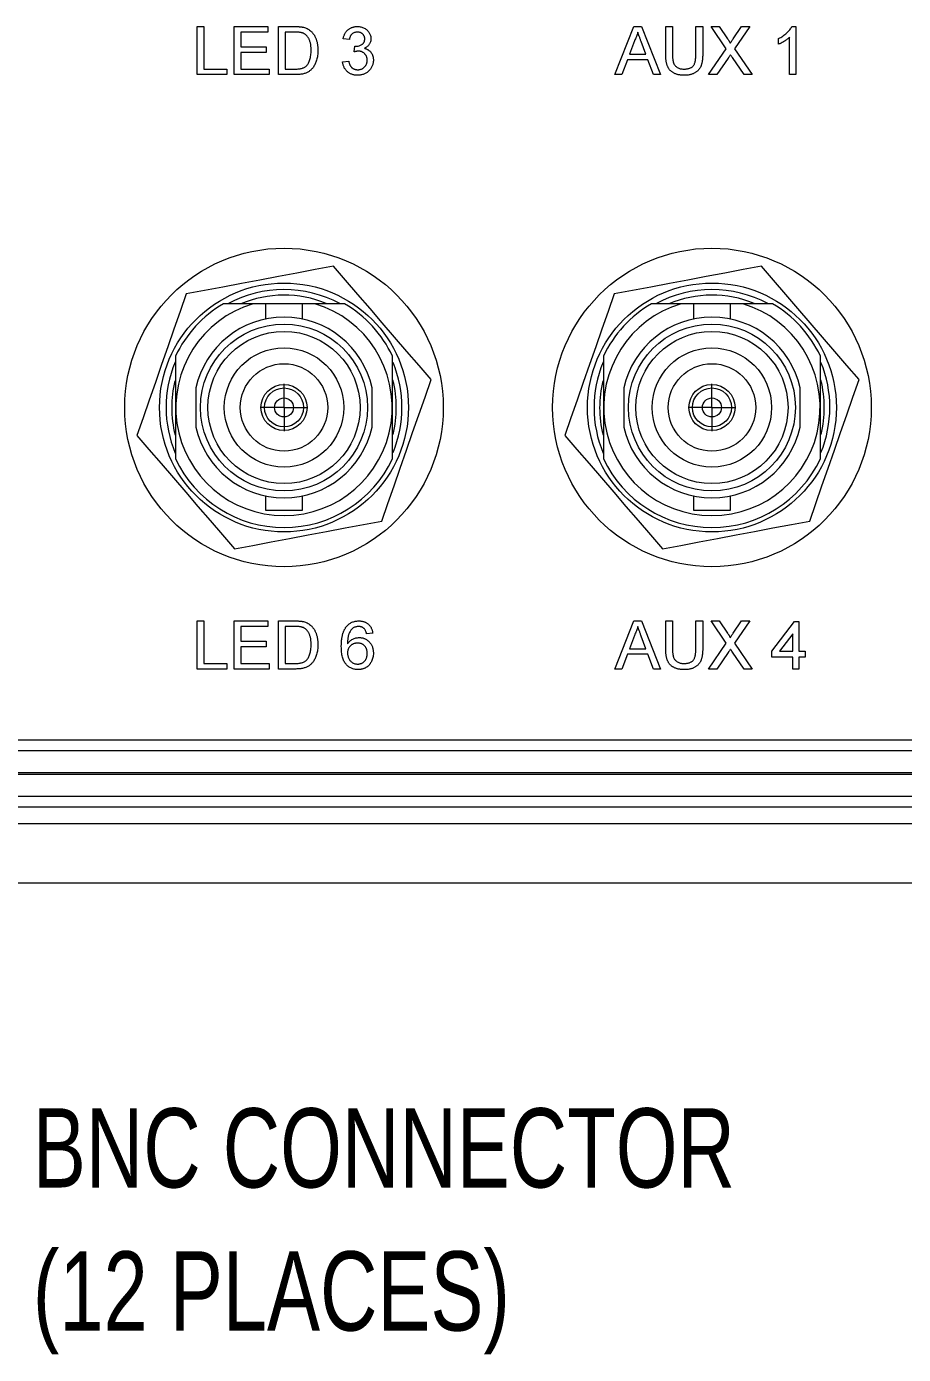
# Paper-space layout 'Sheet1' of a CAD drawing. Header units: millimetres. Extents: x 2 to 278, y 1 to 215.
# Drawn here: x 75.78 to 99.2, y 101.6 to 137.06 of the extents above; entities that cross this region are included whole.
import ezdxf

# ---------------------------------------------------------------- set-up
doc = ezdxf.new("R2010")
doc.units = ezdxf.units.MM
doc.styles.add('SLDTEXTSTYLE0', font='TXT', dxfattribs={"width": 0.75})

# ---------------------------------------------------------------- blocks, each defined once
blk = doc.blocks.new('SW_NOTE_3')
at = {"color": 0, "linetype": 'Continuous', "lineweight": 0, "char_height": 2.11667, "attachment_point": 1, "style": 'SLDTEXTSTYLE0'}
for s, insert in [('BNC CONNECTOR', (0.576, 0.549)), ('(12 PLACES)', (0.576, -3.273))]:
    blk.add_mtext(s, dxfattribs=dict(at, insert=insert))
blk = doc.blocks.new('SW_CENTERMARKSYMBOL_5')
at = {"color": 0, "linetype": 'Continuous', "lineweight": 0}
for q in [(0, 0.635), (-0.635, 0), (0.635, 0), (0, -0.635)]:
    blk.add_line((0, 0), q, dxfattribs=at)
blk = doc.blocks.new('SW_CENTERMARKSYMBOL_7')
at = {"color": 0, "linetype": 'Continuous', "lineweight": 0}
for q in [(0, 0.635), (-0.635, 0), (0.635, 0), (0, -0.635)]:
    blk.add_line((0, 0), q, dxfattribs=at)

psp = doc.layouts.new('Sheet1')

# ---------------------------------------------------------------- linework, layer by layer
at = {"color": 7, "linetype": 'Continuous', "lineweight": 18}
for p, q in [((80.335, 137.064), (80.516, 137.064)), ((80.335, 135.78), (80.335, 137.064)), ((80.516, 137.064), (80.516, 135.928)), ((81.322, 137.064), (82.228, 137.064)), ((81.322, 135.78), (81.322, 137.064)), ((81.504, 136.916), (81.504, 136.521)), ((82.228, 136.916), (81.504, 136.916)), ((82.228, 137.064), (82.228, 136.916)), ((82.508, 137.064), (82.947, 137.064)), ((82.508, 135.78), (82.508, 137.064)), ((82.949, 136.916), (82.689, 136.916)), ((82.689, 136.916), (82.689, 135.928)), ((91.49, 135.78), (92, 137.064)), ((92, 137.064), (92.204, 137.064)), ((92.204, 137.064), (92.714, 135.78)), ((92.851, 137.064), (93.032, 137.064)), ((92.851, 136.325), (92.851, 137.064)), ((93.032, 137.064), (93.032, 136.334)), ((93.658, 137.064), (93.839, 137.064)), ((93.658, 136.334), (93.658, 137.064)), ((93.839, 137.064), (93.839, 136.325)), ((94.061, 137.064), (94.279, 137.064)), ((94.47, 136.471), (94.061, 137.064)), ((94.279, 137.064), (94.503, 136.739)), ((94.653, 136.739), (94.877, 137.064)), ((95.098, 137.064), (94.689, 136.469)), ((94.877, 137.064), (95.098, 137.064)), ((96.219, 137.064), (96.325, 137.064)), ((96.325, 137.064), (96.325, 135.78)), ((84.401, 136.718), (84.236, 136.735)), ((92.014, 136.679), (91.883, 136.323)), ((92.321, 136.323), (92.197, 136.661)), ((95.864, 136.591), (95.864, 136.743)), ((96.16, 135.78), (96.16, 136.781)), ((81.504, 136.521), (82.179, 136.521)), ((81.504, 136.373), (81.504, 135.928)), ((82.179, 136.373), (81.504, 136.373)), ((82.179, 136.521), (82.179, 136.373)), ((84.531, 136.389), (84.548, 136.537)), ((91.883, 136.323), (92.321, 136.323)), ((93.995, 135.78), (94.47, 136.471)), ((94.52, 136.222), (94.216, 135.78)), ((94.945, 135.78), (94.633, 136.234)), ((94.689, 136.469), (95.164, 135.78)), ((80.516, 135.928), (81.125, 135.928)), ((81.125, 135.928), (81.125, 135.78)), ((81.504, 135.928), (82.261, 135.928)), ((82.261, 135.928), (82.261, 135.78)), ((82.689, 135.928), (82.954, 135.928)), ((84.22, 136.126), (84.385, 136.142)), ((91.828, 136.175), (91.682, 135.78)), ((92.376, 136.175), (91.828, 136.175)), ((92.522, 135.78), (92.376, 136.175)), ((81.125, 135.78), (80.335, 135.78)), ((82.261, 135.78), (81.322, 135.78)), ((82.968, 135.78), (82.508, 135.78)), ((91.682, 135.78), (91.49, 135.78)), ((92.714, 135.78), (92.522, 135.78)), ((94.216, 135.78), (93.995, 135.78)), ((95.164, 135.78), (94.945, 135.78)), ((96.325, 135.78), (96.16, 135.78)), ((82.161, 129.659), (81.83, 129.659)), ((82.161, 129.659), (82.161, 129.253)), ((82.656, 129.659), (82.161, 129.659)), ((83.151, 129.659), (82.656, 129.659)), ((83.151, 129.253), (83.151, 129.659)), ((83.482, 129.659), (83.151, 129.659)), ((93.591, 129.659), (93.26, 129.659)), ((93.591, 129.659), (93.591, 129.253)), ((94.086, 129.659), (93.591, 129.659)), ((94.581, 129.659), (94.086, 129.659)), ((94.581, 129.253), (94.581, 129.659)), ((94.912, 129.659), (94.581, 129.659)), ((80.3, 127.412), (80.3, 126.368)), ((85.012, 126.368), (85.012, 127.412)), ((91.73, 127.412), (91.73, 126.368)), ((96.442, 126.368), (96.442, 127.412)), ((82.161, 124.527), (82.161, 124.147)), ((83.151, 124.147), (83.151, 124.527)), ((93.591, 124.527), (93.591, 124.147)), ((94.581, 124.147), (94.581, 124.527)), ((82.161, 124.147), (82.656, 124.147)), ((82.656, 124.147), (83.151, 124.147)), ((93.591, 124.147), (94.086, 124.147)), ((94.086, 124.147), (94.581, 124.147)), ((80.335, 121.189), (80.516, 121.189)), ((80.335, 119.905), (80.335, 121.189)), ((80.516, 121.189), (80.516, 120.053)), ((81.322, 121.189), (82.228, 121.189)), ((81.322, 119.905), (81.322, 121.189)), ((81.504, 121.041), (81.504, 120.646)), ((82.228, 121.041), (81.504, 121.041)), ((82.228, 121.189), (82.228, 121.041)), ((82.508, 121.189), (82.947, 121.189)), ((82.508, 119.905), (82.508, 121.189)), ((82.949, 121.041), (82.689, 121.041)), ((82.689, 121.041), (82.689, 120.053)), ((91.49, 119.905), (92, 121.189)), ((92, 121.189), (92.204, 121.189)), ((92.204, 121.189), (92.714, 119.905)), ((92.851, 121.189), (93.032, 121.189)), ((92.851, 120.45), (92.851, 121.189)), ((93.032, 121.189), (93.032, 120.459)), ((93.658, 121.189), (93.839, 121.189)), ((93.658, 120.459), (93.658, 121.189)), ((93.839, 121.189), (93.839, 120.45)), ((94.061, 121.189), (94.279, 121.189)), ((94.47, 120.596), (94.061, 121.189)), ((94.279, 121.189), (94.503, 120.864)), ((94.653, 120.864), (94.877, 121.189)), ((95.098, 121.189), (94.689, 120.594)), ((94.877, 121.189), (95.098, 121.189)), ((95.683, 120.382), (96.292, 121.173)), ((96.292, 121.173), (96.407, 121.173)), ((96.407, 121.173), (96.407, 120.382)), ((81.504, 120.646), (82.179, 120.646)), ((82.179, 120.646), (82.179, 120.498)), ((85.027, 120.86), (84.862, 120.843)), ((92.014, 120.804), (91.883, 120.448)), ((92.321, 120.448), (92.197, 120.786)), ((93.995, 119.905), (94.47, 120.596)), ((94.689, 120.594), (95.164, 119.905)), ((96.243, 120.845), (95.886, 120.382)), ((96.243, 120.382), (96.243, 120.845)), ((81.504, 120.498), (81.504, 120.053)), ((82.179, 120.498), (81.504, 120.498)), ((91.828, 120.3), (91.682, 119.905)), ((92.376, 120.3), (91.828, 120.3)), ((91.883, 120.448), (92.321, 120.448)), ((92.522, 119.905), (92.376, 120.3)), ((94.52, 120.347), (94.216, 119.905)), ((94.945, 119.905), (94.633, 120.359)), ((95.683, 120.218), (95.683, 120.382)), ((95.886, 120.382), (96.243, 120.382)), ((96.407, 120.382), (96.572, 120.382)), ((96.572, 120.382), (96.572, 120.218)), ((81.125, 119.905), (80.335, 119.905)), ((80.516, 120.053), (81.125, 120.053)), ((81.125, 120.053), (81.125, 119.905)), ((82.261, 119.905), (81.322, 119.905)), ((81.504, 120.053), (82.261, 120.053)), ((82.261, 120.053), (82.261, 119.905)), ((82.968, 119.905), (82.508, 119.905)), ((82.689, 120.053), (82.954, 120.053)), ((91.682, 119.905), (91.49, 119.905)), ((92.714, 119.905), (92.522, 119.905)), ((94.216, 119.905), (93.995, 119.905)), ((95.164, 119.905), (94.945, 119.905)), ((96.243, 120.218), (95.683, 120.218)), ((96.243, 119.905), (96.243, 120.218)), ((96.407, 119.905), (96.243, 119.905)), ((96.407, 120.218), (96.407, 119.905)), ((96.572, 120.218), (96.407, 120.218)), ((53.446, 118.011), (129.646, 118.011)), ((129.646, 117.722), (53.446, 117.722)), ((129.646, 117.136), (53.446, 117.136)), ((129.646, 117.086), (53.446, 117.086)), ((53.446, 116.509), (129.646, 116.509)), ((129.646, 116.211), (53.446, 116.211)), ((53.446, 115.778), (129.646, 115.778)), ((53.446, 114.19), (129.646, 114.19))]:
    psp.add_line(p, q, dxfattribs=at)
at = {"color": 7, "linetype": 'Continuous', "lineweight": 18, "flags": 128}
for points in [[(83.977, 130.666), (83.488, 130.573), (82.997, 130.48), (82.505, 130.387), (82.012, 130.294), (81.518, 130.2), (81.026, 130.107), (80.535, 130.014), (80.046, 129.922)], [(86.586, 127.634), (86.262, 128.011), (85.936, 128.389), (85.609, 128.769), (85.281, 129.15), (84.954, 129.531), (84.627, 129.911), (84.301, 130.289), (83.977, 130.666)], [(95.407, 130.666), (94.918, 130.573), (94.427, 130.48), (93.935, 130.387), (93.442, 130.294), (92.948, 130.2), (92.456, 130.107), (91.965, 130.014), (91.476, 129.922)], [(98.016, 127.634), (97.692, 128.011), (97.366, 128.389), (97.039, 128.769), (96.711, 129.15), (96.384, 129.531), (96.057, 129.911), (95.731, 130.289), (95.407, 130.666)], [(80.046, 129.922), (79.882, 129.452), (79.717, 128.981), (79.552, 128.508), (79.386, 128.034), (79.22, 127.56), (79.055, 127.086), (78.89, 126.615), (78.726, 126.146)], [(91.476, 129.922), (91.312, 129.452), (91.147, 128.981), (90.982, 128.508), (90.816, 128.034), (90.65, 127.56), (90.485, 127.086), (90.32, 126.615), (90.156, 126.146)], [(85.266, 123.858), (85.43, 124.328), (85.595, 124.799), (85.76, 125.272), (85.926, 125.746), (86.092, 126.22), (86.257, 126.694), (86.422, 127.165), (86.586, 127.634)], [(96.696, 123.858), (96.86, 124.328), (97.025, 124.799), (97.19, 125.272), (97.356, 125.746), (97.522, 126.22), (97.687, 126.694), (97.852, 127.165), (98.016, 127.634)], [(78.726, 126.146), (79.05, 125.769), (79.376, 125.391), (79.703, 125.011), (80.031, 124.63), (80.358, 124.249), (80.685, 123.87), (81.011, 123.491), (81.335, 123.114)], [(90.156, 126.146), (90.48, 125.769), (90.806, 125.391), (91.133, 125.011), (91.461, 124.63), (91.788, 124.249), (92.115, 123.87), (92.441, 123.491), (92.765, 123.114)], [(81.335, 123.114), (81.824, 123.207), (82.314, 123.3), (82.807, 123.393), (83.3, 123.486), (83.794, 123.58), (84.286, 123.673), (84.777, 123.766), (85.266, 123.858)], [(92.765, 123.114), (93.254, 123.207), (93.744, 123.3), (94.237, 123.393), (94.73, 123.486), (95.224, 123.58), (95.716, 123.673), (96.207, 123.766), (96.696, 123.858)]]:
    psp.add_lwpolyline(points, dxfattribs=at)
at = {"color": 7, "linetype": 'Continuous', "lineweight": 18}
for centre, radius in [((82.656, 126.89), 4.255), ((94.086, 126.89), 4.255), ((82.656, 126.89), 3.324), ((94.086, 126.89), 3.324), ((82.656, 126.89), 2.229), ((94.086, 126.89), 2.229), ((82.656, 126.89), 2.032), ((94.086, 126.89), 2.032), ((82.656, 126.89), 1.594), ((94.086, 126.89), 1.594), ((82.656, 126.89), 1.168), ((94.086, 126.89), 1.168), ((82.656, 126.89), 0.616), ((82.656, 126.89), 0.521), ((94.086, 126.89), 0.616), ((94.086, 126.89), 0.521), ((82.656, 126.89), 0.254), ((94.086, 126.89), 0.254)]:
    psp.add_circle(centre, radius, dxfattribs=at)
for centre, radius, start, end in [((82.656, 126.89), 3.15, 61.7603, 118.3716), ((82.656, 126.89), 3, 67.9538, 112.5699), ((94.086, 126.89), 3.15, 61.7603, 118.3716), ((94.086, 126.89), 3, 67.9538, 112.5699), ((82.656, 126.89), 3.207, 120.3033, 154.6306), ((82.656, 126.89), 2.889, 106.6162, 73.3838), ((82.656, 126.89), 3.207, 25.3694, 59.6967), ((94.086, 126.89), 3.207, 120.3033, 154.6306), ((94.086, 126.89), 2.889, 106.6162, 73.3838), ((94.086, 126.89), 3.207, 25.3694, 59.6967), ((82.656, 126.89), 2.413, 12.4948, 167.5052), ((94.086, 126.89), 2.413, 12.4948, 167.5052), ((82.656, 126.89), 3.15, 157.4855, 202.7695), ((82.656, 126.89), 3.15, 337.5744, 22.392), ((94.086, 126.89), 3.15, 157.4855, 202.7695), ((94.086, 126.89), 3.15, 337.5744, 22.392), ((82.656, 126.89), 3, 166.1893, 194.1039), ((82.656, 126.89), 3, 346.1558, 14.0022), ((94.086, 126.89), 3, 166.1893, 194.1039), ((94.086, 126.89), 3, 346.1558, 14.0022), ((82.656, 126.89), 2.413, 192.4948, 347.5052), ((94.086, 126.89), 2.413, 192.4948, 347.5052), ((82.656, 126.89), 3.207, 205.3694, 334.6306), ((94.086, 126.89), 3.207, 205.3694, 334.6306)]:
    psp.add_arc(centre, radius, start, end, dxfattribs=at)
for points, knots in [([(82.947, 137.064), (82.959, 137.064), (82.982, 137.064), (83.016, 137.063), (83.048, 137.062), (83.077, 137.06), (83.104, 137.057), (83.13, 137.054), (83.153, 137.05), (83.167, 137.047), (83.174, 137.046)], [0, 0, 0, 0, 0.157891, 0.306795, 0.445675, 0.574557, 0.694631, 0.805977, 0.907764, 1, 1, 1, 1]), ([(83.161, 136.89), (83.156, 136.892), (83.143, 136.896), (83.123, 136.901), (83.1, 136.906), (83.075, 136.909), (83.047, 136.913), (83.017, 136.915), (82.984, 136.916), (82.961, 136.916), (82.949, 136.916)], [0, 0, 0, 0, 0.087425, 0.185248, 0.292738, 0.411206, 0.541246, 0.682781, 0.836034, 1, 1, 1, 1]), ([(83.174, 137.046), (83.192, 137.041), (83.226, 137.032), (83.275, 137.011), (83.32, 136.986), (83.347, 136.964), (83.361, 136.954)], [0, 0, 0, 0, 0.261213, 0.5120482, 0.7577925, 1, 1, 1, 1]), ([(83.361, 136.954), (83.369, 136.947), (83.385, 136.932), (83.408, 136.908), (83.429, 136.883), (83.449, 136.856), (83.467, 136.828), (83.484, 136.798), (83.499, 136.767), (83.512, 136.734), (83.523, 136.7), (83.534, 136.665), (83.542, 136.629), (83.549, 136.591), (83.555, 136.552), (83.559, 136.512), (83.561, 136.471), (83.561, 136.443), (83.561, 136.429)], [0, 0, 0, 0, 0.056809, 0.113874, 0.170522, 0.227532, 0.285334, 0.343678, 0.403164, 0.464002, 0.525827, 0.589097, 0.653293, 0.719115, 0.786763, 0.855798, 0.926841, 1, 1, 1, 1]), ([(84.236, 136.735), (84.239, 136.748), (84.244, 136.773), (84.254, 136.809), (84.267, 136.843), (84.282, 136.874), (84.299, 136.904), (84.318, 136.931), (84.34, 136.956), (84.364, 136.978), (84.39, 136.999), (84.417, 137.016), (84.446, 137.031), (84.476, 137.043), (84.508, 137.053), (84.541, 137.059), (84.576, 137.064), (84.6, 137.064), (84.612, 137.064)], [0, 0, 0, 0, 0.071042, 0.139355, 0.204975, 0.268354, 0.330157, 0.390696, 0.450899, 0.510969, 0.570761, 0.629453, 0.688414, 0.747571, 0.808283, 0.870023, 0.933805, 1, 1, 1, 1]), ([(84.617, 136.916), (84.603, 136.915), (84.577, 136.914), (84.539, 136.905), (84.504, 136.889), (84.479, 136.871), (84.46, 136.854), (84.448, 136.839), (84.437, 136.823), (84.427, 136.805), (84.419, 136.785), (84.411, 136.765), (84.405, 136.742), (84.403, 136.726), (84.401, 136.718)], [0, 0, 0, 0, 0.127797, 0.246795, 0.362284, 0.477652, 0.536237, 0.59559, 0.656344, 0.719085, 0.784349, 0.852876, 0.924551, 1, 1, 1, 1]), ([(84.612, 137.064), (84.629, 137.064), (84.662, 137.063), (84.71, 137.054), (84.757, 137.04), (84.8, 137.021), (84.841, 136.997), (84.877, 136.969), (84.907, 136.937), (84.932, 136.9), (84.952, 136.862), (84.967, 136.822), (84.976, 136.78), (84.977, 136.752), (84.977, 136.738)], [0, 0, 0, 0, 0.09205, 0.181, 0.269569, 0.357573, 0.443574, 0.526455, 0.607471, 0.688399, 0.767864, 0.845538, 0.922533, 1, 1, 1, 1]), ([(84.813, 136.732), (84.813, 136.739), (84.812, 136.752), (84.81, 136.77), (84.805, 136.788), (84.799, 136.805), (84.792, 136.821), (84.782, 136.836), (84.771, 136.851), (84.758, 136.864), (84.744, 136.876), (84.729, 136.887), (84.713, 136.896), (84.695, 136.903), (84.677, 136.909), (84.658, 136.913), (84.638, 136.916), (84.624, 136.916), (84.617, 136.916)], [0, 0, 0, 0, 0.065074, 0.127267, 0.188066, 0.247057, 0.305986, 0.36512, 0.425527, 0.487247, 0.549704, 0.611174, 0.672834, 0.734962, 0.79774, 0.862515, 0.929796, 1, 1, 1, 1]), ([(92.102, 136.916), (92.097, 136.896), (92.087, 136.855), (92.067, 136.795), (92.043, 136.736), (92.024, 136.698), (92.014, 136.679)], [0, 0, 0, 0, 0.247294, 0.495608, 0.746359, 1, 1, 1, 1]), ([(92.197, 136.661), (92.192, 136.674), (92.182, 136.699), (92.168, 136.736), (92.156, 136.772), (92.143, 136.804), (92.132, 136.835), (92.122, 136.864), (92.111, 136.891), (92.105, 136.908), (92.102, 136.916)], [0, 0, 0, 0, 0.153148, 0.299433, 0.436426, 0.565671, 0.686508, 0.799269, 0.903395, 1, 1, 1, 1]), ([(95.864, 136.743), (95.885, 136.754), (95.925, 136.775), (95.982, 136.811), (96.036, 136.85), (96.085, 136.892), (96.128, 136.935), (96.165, 136.978), (96.196, 137.021), (96.212, 137.05), (96.219, 137.064)], [0, 0, 0, 0, 0.142657, 0.281169, 0.416977, 0.550852, 0.678364, 0.795032, 0.901998, 1, 1, 1, 1]), ([(83.38, 136.432), (83.38, 136.448), (83.38, 136.48), (83.377, 136.526), (83.372, 136.57), (83.365, 136.61), (83.356, 136.648), (83.345, 136.683), (83.332, 136.715), (83.317, 136.743), (83.301, 136.769), (83.283, 136.793), (83.265, 136.815), (83.246, 136.834), (83.227, 136.852), (83.206, 136.867), (83.184, 136.88), (83.169, 136.886), (83.161, 136.89)], [0, 0, 0, 0, 0.091264, 0.177443, 0.258686, 0.334788, 0.406046, 0.47373, 0.537158, 0.596987, 0.654512, 0.709268, 0.761503, 0.811836, 0.860596, 0.9078, 0.954256, 1, 1, 1, 1]), ([(84.572, 136.536), (84.587, 136.536), (84.617, 136.537), (84.66, 136.547), (84.701, 136.562), (84.733, 136.579), (84.756, 136.596), (84.771, 136.611), (84.784, 136.627), (84.795, 136.645), (84.803, 136.665), (84.809, 136.686), (84.812, 136.709), (84.812, 136.724), (84.813, 136.732)], [0, 0, 0, 0, 0.129104, 0.254689, 0.377875, 0.503051, 0.564582, 0.624962, 0.683125, 0.742833, 0.802563, 0.865245, 0.930717, 1, 1, 1, 1]), ([(84.977, 136.738), (84.977, 136.724), (84.976, 136.698), (84.967, 136.66), (84.953, 136.623), (84.934, 136.589), (84.909, 136.557), (84.878, 136.528), (84.843, 136.503), (84.816, 136.49), (84.802, 136.483)], [0, 0, 0, 0, 0.1219512, 0.2407868, 0.3585499, 0.4790658, 0.6015185, 0.7275505, 0.8599321, 1, 1, 1, 1]), ([(94.503, 136.739), (94.508, 136.731), (94.519, 136.716), (94.533, 136.694), (94.545, 136.675), (94.555, 136.658), (94.562, 136.644), (94.567, 136.633), (94.57, 136.624), (94.57, 136.619), (94.57, 136.617)], [0, 0, 0, 0, 0.209538, 0.393206, 0.554151, 0.689382, 0.80228, 0.889952, 0.956059, 1, 1, 1, 1]), ([(94.57, 136.617), (94.575, 136.625), (94.587, 136.642), (94.606, 136.671), (94.629, 136.703), (94.645, 136.726), (94.653, 136.739)], [0, 0, 0, 0, 0.1959574, 0.4284856, 0.6966773, 1, 1, 1, 1]), ([(96.16, 136.781), (96.151, 136.772), (96.131, 136.753), (96.098, 136.726), (96.061, 136.699), (96.02, 136.672), (95.979, 136.648), (95.939, 136.625), (95.901, 136.607), (95.876, 136.596), (95.864, 136.591)], [0, 0, 0, 0, 0.111668, 0.232091, 0.362738, 0.501941, 0.641531, 0.771102, 0.890164, 1, 1, 1, 1]), ([(83.561, 136.429), (83.561, 136.405), (83.56, 136.359), (83.554, 136.292), (83.544, 136.229), (83.529, 136.171), (83.51, 136.117), (83.49, 136.067), (83.467, 136.023), (83.442, 135.983), (83.414, 135.948), (83.386, 135.917), (83.356, 135.889), (83.325, 135.866), (83.291, 135.846), (83.255, 135.828), (83.215, 135.814), (83.172, 135.801), (83.125, 135.792), (83.076, 135.785), (83.023, 135.781), (82.986, 135.78), (82.968, 135.78)], [0, 0, 0, 0, 0.070538, 0.137266, 0.200474, 0.260575, 0.317206, 0.370107, 0.419809, 0.466225, 0.510119, 0.552067, 0.591849, 0.630323, 0.668702, 0.708693, 0.750643, 0.795033, 0.841979, 0.891764, 0.944294, 1, 1, 1, 1]), ([(83.257, 136.019), (83.266, 136.03), (83.286, 136.052), (83.31, 136.091), (83.331, 136.135), (83.349, 136.184), (83.363, 136.238), (83.373, 136.298), (83.379, 136.363), (83.38, 136.408), (83.38, 136.432)], [0, 0, 0, 0, 0.0977679, 0.2008489, 0.310425, 0.4279948, 0.5551919, 0.6918501, 0.8400972, 1, 1, 1, 1]), ([(84.638, 136.407), (84.63, 136.406), (84.614, 136.406), (84.589, 136.402), (84.561, 136.397), (84.541, 136.392), (84.531, 136.389)], [0, 0, 0, 0, 0.209398, 0.446747, 0.708279, 1, 1, 1, 1]), ([(84.548, 136.537), (84.553, 136.537), (84.561, 136.536), (84.568, 136.536), (84.572, 136.536)], [0, 0, 0, 0, 0.566041, 1, 1, 1, 1]), ([(84.879, 136.168), (84.878, 136.176), (84.878, 136.193), (84.874, 136.217), (84.87, 136.24), (84.862, 136.262), (84.852, 136.283), (84.841, 136.303), (84.827, 136.322), (84.811, 136.339), (84.794, 136.355), (84.775, 136.369), (84.755, 136.381), (84.734, 136.39), (84.711, 136.398), (84.688, 136.403), (84.663, 136.406), (84.646, 136.406), (84.638, 136.407)], [0, 0, 0, 0, 0.067059, 0.131285, 0.193684, 0.254469, 0.31474, 0.375445, 0.435955, 0.498236, 0.560518, 0.621574, 0.681935, 0.742822, 0.804248, 0.867457, 0.932265, 1, 1, 1, 1]), ([(84.802, 136.483), (84.811, 136.481), (84.829, 136.476), (84.855, 136.467), (84.88, 136.456), (84.903, 136.443), (84.924, 136.428), (84.944, 136.412), (84.963, 136.394), (84.98, 136.374), (84.994, 136.353), (85.008, 136.33), (85.019, 136.306), (85.028, 136.28), (85.035, 136.254), (85.039, 136.226), (85.043, 136.196), (85.043, 136.177), (85.043, 136.166)], [0, 0, 0, 0, 0.065817, 0.128916, 0.190825, 0.251143, 0.31092, 0.369986, 0.430019, 0.489844, 0.54996, 0.610344, 0.671174, 0.732955, 0.796746, 0.861849, 0.929904, 1, 1, 1, 1]), ([(93.348, 135.764), (93.334, 135.764), (93.306, 135.764), (93.265, 135.767), (93.225, 135.772), (93.188, 135.778), (93.153, 135.787), (93.12, 135.798), (93.089, 135.811), (93.06, 135.825), (93.033, 135.842), (93.007, 135.859), (92.984, 135.88), (92.963, 135.901), (92.944, 135.924), (92.927, 135.95), (92.912, 135.976), (92.899, 136.005), (92.887, 136.036), (92.878, 136.07), (92.869, 136.106), (92.863, 136.144), (92.857, 136.186), (92.854, 136.23), (92.852, 136.277), (92.851, 136.309), (92.851, 136.325)], [0, 0, 0, 0, 0.049712, 0.096859, 0.142174, 0.185752, 0.227221, 0.267072, 0.30569, 0.342997, 0.379374, 0.415, 0.449814, 0.484539, 0.519007, 0.553714, 0.589085, 0.625098, 0.66263, 0.702696, 0.745179, 0.790505, 0.838242, 0.889291, 0.943196, 1, 1, 1, 1]), ([(93.032, 136.334), (93.032, 136.321), (93.033, 136.295), (93.034, 136.258), (93.036, 136.223), (93.039, 136.191), (93.043, 136.162), (93.048, 136.136), (93.054, 136.112), (93.063, 136.085), (93.077, 136.054), (93.1, 136.021), (93.128, 135.993), (93.161, 135.969), (93.199, 135.951), (93.24, 135.938), (93.286, 135.929), (93.318, 135.929), (93.334, 135.928)], [0, 0, 0, 0, 0.068135, 0.131468, 0.1905, 0.245259, 0.295423, 0.34111, 0.382793, 0.420186, 0.489598, 0.556289, 0.623734, 0.692408, 0.763567, 0.837381, 0.915932, 1, 1, 1, 1]), ([(93.334, 135.928), (93.348, 135.928), (93.375, 135.929), (93.414, 135.933), (93.45, 135.939), (93.483, 135.948), (93.513, 135.96), (93.54, 135.974), (93.564, 135.992), (93.584, 136.011), (93.602, 136.036), (93.617, 136.064), (93.63, 136.097), (93.64, 136.135), (93.648, 136.178), (93.654, 136.226), (93.657, 136.278), (93.658, 136.315), (93.658, 136.334)], [0, 0, 0, 0, 0.069466, 0.134132, 0.194002, 0.249775, 0.302607, 0.352243, 0.399495, 0.445906, 0.494002, 0.546651, 0.604831, 0.669442, 0.740938, 0.819865, 0.905987, 1, 1, 1, 1]), ([(93.839, 136.325), (93.839, 136.31), (93.838, 136.279), (93.837, 136.235), (93.834, 136.193), (93.829, 136.153), (93.823, 136.116), (93.816, 136.081), (93.807, 136.049), (93.797, 136.019), (93.785, 135.991), (93.771, 135.965), (93.755, 135.94), (93.736, 135.916), (93.716, 135.894), (93.693, 135.872), (93.668, 135.853), (93.642, 135.834), (93.613, 135.817), (93.581, 135.803), (93.548, 135.791), (93.512, 135.781), (93.474, 135.773), (93.434, 135.767), (93.392, 135.764), (93.363, 135.764), (93.348, 135.764)], [0, 0, 0, 0, 0.054635, 0.106319, 0.15513, 0.201449, 0.24498, 0.285844, 0.324513, 0.360762, 0.395529, 0.430245, 0.464771, 0.499461, 0.534541, 0.570447, 0.607183, 0.644941, 0.683855, 0.723656, 0.76492, 0.808015, 0.852801, 0.899533, 0.948643, 1, 1, 1, 1]), ([(94.58, 136.31), (94.574, 136.301), (94.561, 136.283), (94.545, 136.259), (94.531, 136.239), (94.523, 136.227), (94.52, 136.222)], [0, 0, 0, 0, 0.326889, 0.601754, 0.825221, 1, 1, 1, 1]), ([(94.633, 136.234), (94.624, 136.247), (94.606, 136.272), (94.589, 136.298), (94.58, 136.31)], [0, 0, 0, 0, 0.5057819, 1, 1, 1, 1]), ([(82.954, 135.928), (82.973, 135.928), (83.009, 135.929), (83.061, 135.933), (83.106, 135.94), (83.145, 135.951), (83.179, 135.964), (83.208, 135.98), (83.235, 135.998), (83.25, 136.012), (83.257, 136.019)], [0, 0, 0, 0, 0.177965, 0.336669, 0.476144, 0.597362, 0.70704, 0.80927, 0.907083, 1, 1, 1, 1]), ([(84.62, 135.764), (84.606, 135.764), (84.58, 135.764), (84.541, 135.77), (84.503, 135.777), (84.468, 135.788), (84.434, 135.802), (84.403, 135.82), (84.372, 135.84), (84.344, 135.864), (84.319, 135.89), (84.295, 135.918), (84.276, 135.948), (84.258, 135.98), (84.244, 136.014), (84.233, 136.05), (84.225, 136.087), (84.222, 136.113), (84.22, 136.126)], [0, 0, 0, 0, 0.067793, 0.133462, 0.196931, 0.258889, 0.319796, 0.38044, 0.440998, 0.502874, 0.564812, 0.625532, 0.685608, 0.746044, 0.807349, 0.869719, 0.93379, 1, 1, 1, 1]), ([(84.385, 136.142), (84.387, 136.132), (84.391, 136.113), (84.399, 136.086), (84.408, 136.06), (84.418, 136.037), (84.429, 136.016), (84.441, 135.997), (84.454, 135.98), (84.469, 135.966), (84.484, 135.953), (84.501, 135.942), (84.518, 135.932), (84.537, 135.925), (84.558, 135.919), (84.579, 135.915), (84.602, 135.912), (84.617, 135.912), (84.625, 135.912)], [0, 0, 0, 0, 0.0825616, 0.1597506, 0.2331408, 0.3010551, 0.3657686, 0.4264502, 0.4841949, 0.5395556, 0.5931589, 0.6470485, 0.7014433, 0.7563432, 0.8138505, 0.8730654, 0.9349664, 1, 1, 1, 1]), ([(85.043, 136.166), (85.043, 136.153), (85.042, 136.125), (85.036, 136.085), (85.027, 136.047), (85.014, 136.011), (84.997, 135.975), (84.976, 135.942), (84.952, 135.91), (84.924, 135.88), (84.893, 135.853), (84.86, 135.829), (84.825, 135.809), (84.787, 135.792), (84.748, 135.779), (84.707, 135.77), (84.664, 135.765), (84.635, 135.764), (84.62, 135.764)], [0, 0, 0, 0, 0.063498, 0.124794, 0.184904, 0.244355, 0.303748, 0.363893, 0.425131, 0.488138, 0.551782, 0.613894, 0.675669, 0.73776, 0.800435, 0.86467, 0.930991, 1, 1, 1, 1]), ([(84.625, 135.912), (84.635, 135.912), (84.653, 135.912), (84.68, 135.916), (84.705, 135.921), (84.729, 135.93), (84.751, 135.94), (84.772, 135.953), (84.792, 135.968), (84.81, 135.985), (84.826, 136.004), (84.84, 136.024), (84.852, 136.045), (84.862, 136.068), (84.869, 136.091), (84.875, 136.116), (84.878, 136.141), (84.878, 136.159), (84.879, 136.168)], [0, 0, 0, 0, 0.069461, 0.135658, 0.19962, 0.261651, 0.322053, 0.38234, 0.443223, 0.50493, 0.56682, 0.6276, 0.687476, 0.747351, 0.808174, 0.870133, 0.933721, 1, 1, 1, 1]), ([(79.758, 128.264), (79.758, 128.045), (79.758, 127.822), (79.758, 127.48), (79.758, 127.364), (79.758, 127.129), (79.758, 127.009), (79.758, 126.653), (79.758, 126.42), (79.758, 125.962), (79.758, 125.735), (79.758, 125.516)], [0, 0, 0, 0, 0.25, 0.25, 0.375, 0.375, 0.5, 0.5, 0.75, 0.75, 1, 1, 1, 1]), ([(85.553, 125.516), (85.553, 125.735), (85.553, 125.958), (85.553, 126.3), (85.553, 126.416), (85.553, 126.651), (85.553, 126.771), (85.553, 127.127), (85.553, 127.36), (85.553, 127.819), (85.553, 128.045), (85.553, 128.264)], [0, 0, 0, 0, 0.25, 0.25, 0.375, 0.375, 0.5, 0.5, 0.75, 0.75, 1, 1, 1, 1]), ([(91.188, 128.264), (91.188, 128.045), (91.188, 127.822), (91.188, 127.48), (91.188, 127.364), (91.188, 127.129), (91.188, 127.009), (91.188, 126.653), (91.188, 126.42), (91.188, 125.962), (91.188, 125.735), (91.188, 125.516)], [0, 0, 0, 0, 0.25, 0.25, 0.375, 0.375, 0.5, 0.5, 0.75, 0.75, 1, 1, 1, 1]), ([(96.983, 125.516), (96.983, 125.735), (96.983, 125.958), (96.983, 126.3), (96.983, 126.416), (96.983, 126.651), (96.983, 126.771), (96.983, 127.127), (96.983, 127.36), (96.983, 127.819), (96.983, 128.045), (96.983, 128.264)], [0, 0, 0, 0, 0.25, 0.25, 0.375, 0.375, 0.5, 0.5, 0.75, 0.75, 1, 1, 1, 1]), ([(82.947, 121.189), (82.959, 121.189), (82.982, 121.189), (83.016, 121.188), (83.048, 121.187), (83.077, 121.185), (83.104, 121.182), (83.13, 121.179), (83.153, 121.175), (83.167, 121.172), (83.174, 121.171)], [0, 0, 0, 0, 0.157891, 0.306795, 0.445675, 0.574557, 0.694631, 0.805977, 0.907764, 1, 1, 1, 1]), ([(83.161, 121.015), (83.156, 121.017), (83.143, 121.021), (83.123, 121.026), (83.1, 121.031), (83.075, 121.034), (83.047, 121.038), (83.017, 121.04), (82.984, 121.041), (82.961, 121.041), (82.949, 121.041)], [0, 0, 0, 0, 0.087425, 0.185248, 0.292738, 0.411206, 0.541246, 0.682781, 0.836034, 1, 1, 1, 1]), ([(83.38, 120.557), (83.38, 120.573), (83.38, 120.605), (83.377, 120.651), (83.372, 120.695), (83.365, 120.735), (83.356, 120.773), (83.345, 120.808), (83.332, 120.84), (83.317, 120.868), (83.301, 120.894), (83.283, 120.918), (83.265, 120.94), (83.246, 120.959), (83.227, 120.977), (83.206, 120.992), (83.184, 121.005), (83.169, 121.011), (83.161, 121.015)], [0, 0, 0, 0, 0.091264, 0.177443, 0.258686, 0.334788, 0.406046, 0.47373, 0.537158, 0.596987, 0.654512, 0.709268, 0.761503, 0.811836, 0.860596, 0.9078, 0.954256, 1, 1, 1, 1]), ([(83.174, 121.171), (83.192, 121.166), (83.226, 121.157), (83.275, 121.136), (83.32, 121.111), (83.347, 121.089), (83.361, 121.079)], [0, 0, 0, 0, 0.261213, 0.512048, 0.757793, 1, 1, 1, 1]), ([(83.361, 121.079), (83.369, 121.072), (83.385, 121.057), (83.408, 121.033), (83.429, 121.008), (83.449, 120.981), (83.467, 120.953), (83.484, 120.923), (83.499, 120.892), (83.512, 120.859), (83.523, 120.825), (83.534, 120.79), (83.542, 120.754), (83.549, 120.716), (83.555, 120.677), (83.559, 120.637), (83.561, 120.596), (83.561, 120.568), (83.561, 120.554)], [0, 0, 0, 0, 0.0568086, 0.1138743, 0.1705218, 0.2275324, 0.2853338, 0.3436784, 0.4031638, 0.4640017, 0.5258265, 0.5890967, 0.6532935, 0.7191152, 0.7867627, 0.8557978, 0.9268407, 1, 1, 1, 1]), ([(84.187, 120.506), (84.187, 120.521), (84.187, 120.551), (84.189, 120.595), (84.192, 120.637), (84.196, 120.678), (84.2, 120.717), (84.206, 120.755), (84.214, 120.79), (84.222, 120.825), (84.231, 120.858), (84.241, 120.889), (84.253, 120.919), (84.265, 120.947), (84.279, 120.973), (84.294, 120.998), (84.31, 121.022), (84.321, 121.036), (84.327, 121.043)], [0, 0, 0, 0, 0.080028, 0.157825, 0.232559, 0.30472, 0.374369, 0.44157, 0.506039, 0.568678, 0.628697, 0.687073, 0.743221, 0.797558, 0.850225, 0.90138, 0.95107, 1, 1, 1, 1]), ([(84.327, 121.043), (84.337, 121.055), (84.358, 121.078), (84.393, 121.108), (84.43, 121.133), (84.47, 121.154), (84.513, 121.17), (84.558, 121.181), (84.606, 121.188), (84.639, 121.189), (84.656, 121.189)], [0, 0, 0, 0, 0.125625, 0.247619, 0.368528, 0.488104, 0.609878, 0.735382, 0.864448, 1, 1, 1, 1]), ([(84.505, 121.003), (84.494, 120.994), (84.472, 120.976), (84.444, 120.942), (84.418, 120.903), (84.399, 120.866), (84.386, 120.833), (84.377, 120.805), (84.37, 120.774), (84.363, 120.74), (84.359, 120.703), (84.355, 120.663), (84.352, 120.62), (84.352, 120.591), (84.352, 120.575)], [0, 0, 0, 0, 0.088621, 0.181917, 0.280525, 0.386772, 0.443867, 0.506387, 0.574339, 0.647608, 0.726389, 0.811433, 0.902767, 1, 1, 1, 1]), ([(84.645, 121.041), (84.633, 121.041), (84.608, 121.04), (84.572, 121.032), (84.538, 121.021), (84.516, 121.009), (84.505, 121.003)], [0, 0, 0, 0, 0.252584, 0.499095, 0.747119, 1, 1, 1, 1]), ([(84.803, 120.975), (84.797, 120.98), (84.787, 120.991), (84.769, 121.004), (84.751, 121.016), (84.732, 121.025), (84.711, 121.032), (84.69, 121.037), (84.668, 121.04), (84.653, 121.041), (84.645, 121.041)], [0, 0, 0, 0, 0.128545, 0.252818, 0.375212, 0.497113, 0.618546, 0.742222, 0.869458, 1, 1, 1, 1]), ([(84.656, 121.189), (84.669, 121.189), (84.693, 121.189), (84.729, 121.184), (84.764, 121.177), (84.796, 121.168), (84.827, 121.155), (84.856, 121.141), (84.884, 121.123), (84.909, 121.102), (84.932, 121.079), (84.953, 121.054), (84.972, 121.027), (84.988, 120.997), (85.002, 120.966), (85.013, 120.933), (85.021, 120.897), (85.025, 120.872), (85.027, 120.86)], [0, 0, 0, 0, 0.0684993, 0.1345723, 0.1982079, 0.2597837, 0.3199509, 0.3795083, 0.4388142, 0.4984971, 0.5581817, 0.6174376, 0.6775224, 0.7379594, 0.8003299, 0.8640897, 0.9306221, 1, 1, 1, 1]), ([(84.862, 120.843), (84.859, 120.858), (84.852, 120.884), (84.838, 120.92), (84.822, 120.951), (84.809, 120.967), (84.803, 120.975)], [0, 0, 0, 0, 0.299802, 0.564331, 0.796204, 1, 1, 1, 1]), ([(92.102, 121.041), (92.097, 121.021), (92.087, 120.98), (92.067, 120.92), (92.043, 120.861), (92.024, 120.823), (92.014, 120.804)], [0, 0, 0, 0, 0.247294, 0.495608, 0.746359, 1, 1, 1, 1]), ([(92.197, 120.786), (92.192, 120.799), (92.182, 120.824), (92.168, 120.861), (92.156, 120.897), (92.143, 120.929), (92.132, 120.96), (92.122, 120.989), (92.111, 121.016), (92.105, 121.033), (92.102, 121.041)], [0, 0, 0, 0, 0.153148, 0.299433, 0.436426, 0.565671, 0.686508, 0.799269, 0.903395, 1, 1, 1, 1]), ([(84.352, 120.575), (84.361, 120.589), (84.38, 120.616), (84.414, 120.651), (84.451, 120.68), (84.491, 120.704), (84.532, 120.722), (84.575, 120.735), (84.619, 120.743), (84.649, 120.744), (84.664, 120.745)], [0, 0, 0, 0, 0.135506, 0.265262, 0.391369, 0.516026, 0.638937, 0.759613, 0.878887, 1, 1, 1, 1]), ([(84.618, 120.597), (84.609, 120.596), (84.591, 120.596), (84.565, 120.592), (84.54, 120.587), (84.515, 120.579), (84.492, 120.568), (84.47, 120.556), (84.449, 120.541), (84.429, 120.523), (84.411, 120.505), (84.395, 120.484), (84.382, 120.462), (84.37, 120.439), (84.362, 120.414), (84.356, 120.388), (84.352, 120.36), (84.352, 120.341), (84.352, 120.331)], [0, 0, 0, 0, 0.064823, 0.12774, 0.189119, 0.249606, 0.309793, 0.36975, 0.431129, 0.493504, 0.556174, 0.617169, 0.678062, 0.739016, 0.80163, 0.864932, 0.930877, 1, 1, 1, 1]), ([(84.879, 120.323), (84.878, 120.333), (84.878, 120.353), (84.875, 120.383), (84.869, 120.41), (84.862, 120.436), (84.852, 120.461), (84.84, 120.483), (84.826, 120.504), (84.809, 120.523), (84.791, 120.541), (84.771, 120.556), (84.749, 120.568), (84.726, 120.579), (84.701, 120.587), (84.675, 120.592), (84.647, 120.596), (84.628, 120.596), (84.618, 120.597)], [0, 0, 0, 0, 0.072211, 0.141219, 0.207389, 0.27018, 0.331159, 0.39088, 0.449764, 0.508606, 0.567319, 0.625296, 0.683783, 0.742468, 0.803141, 0.865897, 0.931395, 1, 1, 1, 1]), ([(84.664, 120.745), (84.677, 120.744), (84.702, 120.744), (84.74, 120.738), (84.775, 120.729), (84.81, 120.716), (84.843, 120.7), (84.875, 120.68), (84.904, 120.656), (84.933, 120.629), (84.959, 120.599), (84.982, 120.567), (85.001, 120.532), (85.016, 120.495), (85.028, 120.456), (85.037, 120.415), (85.042, 120.372), (85.043, 120.343), (85.043, 120.328)], [0, 0, 0, 0, 0.061348, 0.121205, 0.179866, 0.237773, 0.296239, 0.355178, 0.415665, 0.478369, 0.541515, 0.603969, 0.666507, 0.729486, 0.793706, 0.859733, 0.928448, 1, 1, 1, 1]), ([(94.503, 120.864), (94.508, 120.856), (94.519, 120.841), (94.533, 120.819), (94.545, 120.8), (94.555, 120.783), (94.562, 120.769), (94.567, 120.758), (94.57, 120.749), (94.57, 120.744), (94.57, 120.742)], [0, 0, 0, 0, 0.209538, 0.393206, 0.554151, 0.689382, 0.80228, 0.889952, 0.956059, 1, 1, 1, 1]), ([(94.57, 120.742), (94.575, 120.75), (94.587, 120.767), (94.606, 120.796), (94.629, 120.828), (94.645, 120.851), (94.653, 120.864)], [0, 0, 0, 0, 0.195957, 0.428486, 0.696677, 1, 1, 1, 1]), ([(83.561, 120.554), (83.561, 120.53), (83.56, 120.484), (83.554, 120.417), (83.544, 120.354), (83.529, 120.296), (83.51, 120.242), (83.49, 120.192), (83.467, 120.148), (83.442, 120.108), (83.414, 120.073), (83.386, 120.042), (83.356, 120.014), (83.325, 119.991), (83.291, 119.971), (83.255, 119.953), (83.215, 119.939), (83.172, 119.926), (83.125, 119.917), (83.076, 119.91), (83.023, 119.906), (82.986, 119.905), (82.968, 119.905)], [0, 0, 0, 0, 0.070538, 0.137266, 0.200474, 0.260575, 0.317206, 0.370107, 0.419809, 0.466225, 0.510119, 0.552067, 0.591849, 0.630323, 0.668702, 0.708693, 0.750643, 0.795033, 0.841979, 0.891764, 0.944294, 1, 1, 1, 1]), ([(83.257, 120.144), (83.266, 120.155), (83.286, 120.177), (83.31, 120.216), (83.331, 120.26), (83.349, 120.309), (83.363, 120.363), (83.373, 120.423), (83.379, 120.488), (83.38, 120.533), (83.38, 120.557)], [0, 0, 0, 0, 0.0977679, 0.2008489, 0.310425, 0.4279948, 0.5551919, 0.6918501, 0.8400972, 1, 1, 1, 1]), ([(84.637, 119.889), (84.621, 119.889), (84.589, 119.89), (84.543, 119.897), (84.498, 119.908), (84.456, 119.924), (84.417, 119.944), (84.379, 119.969), (84.344, 119.998), (84.311, 120.032), (84.282, 120.071), (84.256, 120.116), (84.235, 120.167), (84.217, 120.224), (84.204, 120.286), (84.194, 120.355), (84.188, 120.429), (84.188, 120.48), (84.187, 120.506)], [0, 0, 0, 0, 0.056153, 0.110126, 0.162527, 0.214177, 0.265143, 0.316503, 0.369168, 0.423109, 0.479258, 0.538817, 0.601984, 0.670126, 0.743647, 0.822845, 0.908267, 1, 1, 1, 1]), ([(84.352, 120.331), (84.352, 120.318), (84.353, 120.293), (84.36, 120.255), (84.371, 120.218), (84.387, 120.182), (84.406, 120.149), (84.429, 120.119), (84.455, 120.094), (84.484, 120.073), (84.516, 120.057), (84.55, 120.045), (84.587, 120.038), (84.612, 120.037), (84.625, 120.037)], [0, 0, 0, 0, 0.0861768, 0.1712223, 0.2575725, 0.34515, 0.4315079, 0.5136439, 0.593539, 0.672806, 0.7520584, 0.8314933, 0.9138232, 1, 1, 1, 1]), ([(84.625, 120.037), (84.634, 120.037), (84.652, 120.037), (84.678, 120.041), (84.703, 120.047), (84.727, 120.056), (84.749, 120.066), (84.77, 120.08), (84.79, 120.095), (84.808, 120.113), (84.825, 120.134), (84.839, 120.155), (84.852, 120.179), (84.861, 120.205), (84.869, 120.232), (84.875, 120.261), (84.878, 120.291), (84.878, 120.312), (84.879, 120.323)], [0, 0, 0, 0, 0.063966, 0.124857, 0.184388, 0.242193, 0.299883, 0.357043, 0.415705, 0.475245, 0.535497, 0.596281, 0.65772, 0.721045, 0.786256, 0.853831, 0.925316, 1, 1, 1, 1]), ([(85.043, 120.328), (85.043, 120.308), (85.041, 120.269), (85.031, 120.211), (85.015, 120.156), (84.996, 120.111), (84.977, 120.078), (84.962, 120.054), (84.946, 120.032), (84.929, 120.011), (84.91, 119.992), (84.89, 119.974), (84.869, 119.958), (84.846, 119.944), (84.823, 119.931), (84.799, 119.919), (84.774, 119.91), (84.748, 119.902), (84.721, 119.896), (84.694, 119.892), (84.666, 119.889), (84.647, 119.889), (84.637, 119.889)], [0, 0, 0, 0, 0.0888863, 0.1754149, 0.2615958, 0.3478075, 0.3907946, 0.4325768, 0.4735331, 0.5141638, 0.5540983, 0.5938198, 0.6333139, 0.6732724, 0.7131626, 0.7530361, 0.7929207, 0.8330304, 0.8736611, 0.9149047, 0.9569563, 1, 1, 1, 1]), ([(93.348, 119.889), (93.334, 119.889), (93.306, 119.889), (93.265, 119.892), (93.225, 119.897), (93.188, 119.903), (93.153, 119.912), (93.12, 119.923), (93.089, 119.936), (93.06, 119.95), (93.033, 119.967), (93.007, 119.984), (92.984, 120.005), (92.963, 120.026), (92.944, 120.049), (92.927, 120.075), (92.912, 120.101), (92.899, 120.13), (92.887, 120.161), (92.878, 120.195), (92.869, 120.231), (92.863, 120.269), (92.857, 120.311), (92.854, 120.355), (92.852, 120.402), (92.851, 120.434), (92.851, 120.45)], [0, 0, 0, 0, 0.0497117, 0.0968594, 0.1421738, 0.1857517, 0.2272213, 0.2670725, 0.3056902, 0.3429974, 0.3793736, 0.4149998, 0.4498136, 0.4845393, 0.519007, 0.5537138, 0.5890849, 0.6250984, 0.6626302, 0.7026959, 0.7451787, 0.7905047, 0.8382417, 0.8892909, 0.9431958, 1, 1, 1, 1]), ([(93.032, 120.459), (93.032, 120.446), (93.033, 120.42), (93.034, 120.383), (93.036, 120.348), (93.039, 120.316), (93.043, 120.287), (93.048, 120.261), (93.054, 120.237), (93.063, 120.21), (93.077, 120.179), (93.1, 120.146), (93.128, 120.118), (93.161, 120.094), (93.199, 120.076), (93.24, 120.063), (93.286, 120.054), (93.318, 120.054), (93.334, 120.053)], [0, 0, 0, 0, 0.068135, 0.131468, 0.1905, 0.245259, 0.295423, 0.34111, 0.382793, 0.420186, 0.489598, 0.556289, 0.623734, 0.692408, 0.763567, 0.837381, 0.915932, 1, 1, 1, 1]), ([(93.334, 120.053), (93.348, 120.053), (93.375, 120.054), (93.414, 120.058), (93.45, 120.064), (93.483, 120.073), (93.513, 120.085), (93.54, 120.099), (93.564, 120.117), (93.584, 120.136), (93.602, 120.161), (93.617, 120.189), (93.63, 120.222), (93.64, 120.26), (93.648, 120.303), (93.654, 120.351), (93.657, 120.403), (93.658, 120.44), (93.658, 120.459)], [0, 0, 0, 0, 0.069466, 0.134132, 0.194002, 0.249775, 0.302607, 0.352243, 0.399495, 0.445906, 0.494002, 0.546651, 0.604831, 0.669442, 0.740938, 0.819865, 0.905987, 1, 1, 1, 1]), ([(93.839, 120.45), (93.839, 120.435), (93.838, 120.404), (93.837, 120.36), (93.834, 120.318), (93.829, 120.278), (93.823, 120.241), (93.816, 120.206), (93.807, 120.174), (93.797, 120.144), (93.785, 120.116), (93.771, 120.09), (93.755, 120.065), (93.736, 120.041), (93.716, 120.019), (93.693, 119.997), (93.668, 119.978), (93.642, 119.959), (93.613, 119.942), (93.581, 119.928), (93.548, 119.916), (93.512, 119.906), (93.474, 119.898), (93.434, 119.892), (93.392, 119.889), (93.363, 119.889), (93.348, 119.889)], [0, 0, 0, 0, 0.054635, 0.106319, 0.15513, 0.201449, 0.24498, 0.285844, 0.324513, 0.360762, 0.395529, 0.430245, 0.464771, 0.499461, 0.534541, 0.570447, 0.607183, 0.644941, 0.683855, 0.723656, 0.76492, 0.808015, 0.852801, 0.899533, 0.948643, 1, 1, 1, 1]), ([(94.58, 120.435), (94.574, 120.426), (94.561, 120.408), (94.545, 120.384), (94.531, 120.364), (94.523, 120.352), (94.52, 120.347)], [0, 0, 0, 0, 0.326889, 0.6017543, 0.8252208, 1, 1, 1, 1]), ([(94.633, 120.359), (94.624, 120.372), (94.606, 120.397), (94.589, 120.423), (94.58, 120.435)], [0, 0, 0, 0, 0.505782, 1, 1, 1, 1]), ([(82.954, 120.053), (82.973, 120.053), (83.009, 120.054), (83.061, 120.058), (83.106, 120.065), (83.145, 120.076), (83.179, 120.089), (83.208, 120.105), (83.235, 120.123), (83.25, 120.137), (83.257, 120.144)], [0, 0, 0, 0, 0.177965, 0.336669, 0.476144, 0.597362, 0.70704, 0.80927, 0.907083, 1, 1, 1, 1])]:
    psp.add_open_spline(points, degree=3, knots=knots, dxfattribs=at)
for points in [[(81.83, 129.659), (81.555, 129.659), (81.293, 129.659), (81.038, 129.659)], [(84.274, 129.659), (84.019, 129.659), (83.757, 129.659), (83.482, 129.659)], [(93.26, 129.659), (92.985, 129.659), (92.723, 129.659), (92.468, 129.659)], [(95.704, 129.659), (95.449, 129.659), (95.187, 129.659), (94.912, 129.659)]]:
    psp.add_open_spline(points, degree=3, dxfattribs=at)

# ---------------------------------------------------------------- block references
at = {"color": 7, "linetype": 'Continuous', "lineweight": 0}
for name, p in [('SW_CENTERMARKSYMBOL_7', (82.656, 126.89)), ('SW_CENTERMARKSYMBOL_5', (94.086, 126.89)), ('SW_NOTE_3', (75.372, 107.624))]:
    psp.add_blockref(name, p, dxfattribs=at)

doc.saveas('drawing.dxf')
